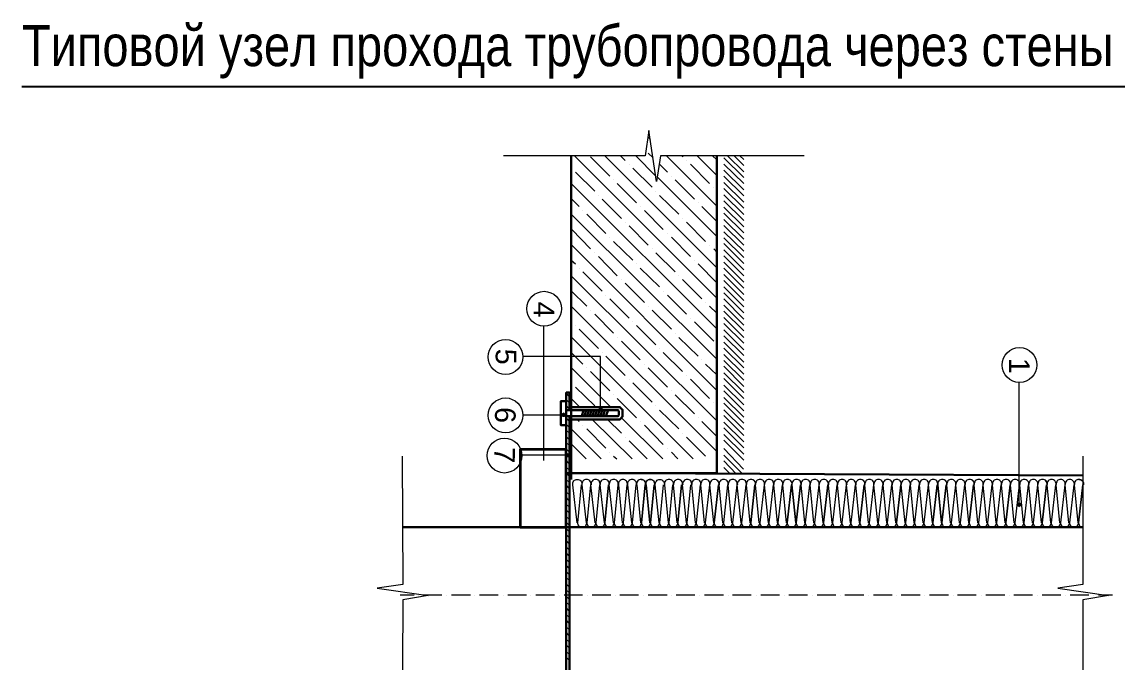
# Model space of a CAD drawing. Header units: millimetres. Extents: x -10178924 to 11692288, y -947381 to 58396.
# Drawn here: x -107081 to -96682, y -17737 to -11658 of the extents above; entities that cross this region are included whole.
import ezdxf

# ---------------------------------------------------------------- set-up
doc = ezdxf.new("R2010")
doc.units = ezdxf.units.MM
for name, color, linetype, true_color in [('PDF _!К1', 7, 'Continuous', 0xb85c00), ('PDF _Осевая линия', 7, 'Continuous', 0x545454), ('PDF _Сталь', 7, 'Continuous', 0x545454), ('PDF _Штрих Мин. Вата', 7, 'Continuous', 0xb09603)]:
    doc.layers.add(name, color=color, linetype=linetype, true_color=true_color)
for name, color, linetype in [('PDF __надписи_вода', 7, 'Continuous'), ('PDF _Железобетон', 7, 'Continuous'), ('PDF _Сноски', 7, 'Continuous'), ('PDF _Тонкая линия', 7, 'Continuous'), ('PDF _Штрих Железобетон', 7, 'Continuous'), ('PDF _Штрих Сталь', 7, 'Continuous')]:
    doc.layers.add(name, color=color, linetype=linetype)
doc.layers.add('PDF _Текст', color=7, linetype='Continuous', lineweight=5)
doc.styles.add('PDF Arial Narrow', font='ARIALN.TTF')
doc.styles.add('PDF ArialMT', font='arial.ttf')

msp = doc.modelspace()

# ---------------------------------------------------------------- linework, layer by layer
at = {"layer": 'PDF _!К1', "lineweight": 35, "elevation": 2526.9}
msp.add_lwpolyline([(-101911.3, -16454.4), (-101911.3, -15716.6), (-102348.9, -15716.6), (-102348.9, -16454.4)], close=True, dxfattribs=at)
at = {"layer": 'PDF __надписи_вода', "lineweight": 25, "elevation": 2526.9}
msp.add_lwpolyline([(-107080.5, -12271.8), (-95504.5, -12271.8)], dxfattribs=at)
at = {"layer": 'PDF _Железобетон', "lineweight": 30, "elevation": 2526.9}
for points in [[(-100481.5, -12928.2), (-100482.2, -15944.3), (-101866.2, -15944.3)], [(-101865.5, -16001.6), (-101865.5, -12928.2)]]:
    msp.add_lwpolyline(points, dxfattribs=at)
at = {"layer": 'PDF _Осевая линия', "lineweight": 18, "elevation": 2526.9}
for points in [[(-101585.7, -15335), (-101585.7, -14836.3), (-102323.5, -14836.3)], [(-103356.4, -17100.7), (-103488.7, -17100.7)], [(-103315.7, -17100.7), (-103315.7, -17100.7)], [(-103091.8, -17100.7), (-103269.9, -17100.7)], [(-103046, -17100.7), (-103046, -17100.7)], [(-102822.1, -17100.7), (-103000.2, -17100.7)], [(-102781.4, -17100.7), (-102781.4, -17100.7)], [(-102557.5, -17100.7), (-102735.6, -17100.7)], [(-102511.7, -17100.7), (-102511.7, -17100.7)], [(-102287.9, -17100.7), (-102465.9, -17100.7)], [(-102247.1, -17100.7), (-102247.1, -17100.7)], [(-102023.3, -17100.7), (-102201.4, -17100.7)], [(-101977.5, -17100.7), (-101977.5, -17100.7)], [(-101758.7, -17100.7), (-101931.7, -17100.7)], [(-101712.9, -17100.7), (-101712.9, -17100.7)], [(-101489, -17100.7), (-101667.1, -17100.7)], [(-101443.2, -17100.7), (-101443.2, -17100.7)], [(-101224.4, -17100.7), (-101402.5, -17100.7)], [(-101178.6, -17100.7), (-101178.6, -17100.7)], [(-100954.7, -17100.7), (-101132.8, -17100.7)], [(-100908.9, -17100.7), (-100908.9, -17100.7)], [(-100690.1, -17100.7), (-100868.2, -17100.7)], [(-100644.3, -17100.7), (-100644.3, -17100.7)], [(-100420.4, -17100.7), (-100598.5, -17100.7)], [(-100374.6, -17100.7), (-100374.6, -17100.7)], [(-100155.8, -17100.7), (-100333.9, -17100.7)], [(-100110, -17100.7), (-100110, -17100.7)], [(-99886.2, -17100.7), (-100064.2, -17100.7)], [(-99840.4, -17100.7), (-99840.4, -17100.7)], [(-99621.6, -17100.7), (-99799.7, -17100.7)], [(-99575.8, -17100.7), (-99575.8, -17100.7)], [(-99351.9, -17100.7), (-99530, -17100.7)], [(-99306.1, -17100.7), (-99306.1, -17100.7)], [(-99087.3, -17100.7), (-99265.4, -17100.7)], [(-99041.5, -17100.7), (-99041.5, -17100.7)], [(-98817.6, -17100.7), (-98995.7, -17100.7)], [(-98771.8, -17100.7), (-98771.8, -17100.7)], [(-98553, -17100.7), (-98731.1, -17100.7)], [(-98507.2, -17100.7), (-98507.2, -17100.7)], [(-98283.3, -17100.7), (-98461.4, -17100.7)], [(-98237.5, -17100.7), (-98237.5, -17100.7)], [(-98018.7, -17100.7), (-98196.8, -17100.7)], [(-97972.9, -17100.7), (-97972.9, -17100.7)], [(-97749, -17100.7), (-97927.1, -17100.7)], [(-97703.2, -17100.7), (-97703.2, -17100.7)], [(-97484.4, -17100.7), (-97662.5, -17100.7)], [(-97438.7, -17100.7), (-97438.7, -17100.7)], [(-97214.8, -17100.7), (-97392.9, -17100.7)], [(-97169, -17100.7), (-97169, -17100.7)], [(-96950.2, -17100.7), (-97128.3, -17100.7)], [(-96904.4, -17100.7), (-96904.4, -17100.7)], [(-96726.3, -17100.7), (-96858.6, -17100.7)]]:
    msp.add_lwpolyline(points, dxfattribs=at)
at = {"layer": 'PDF _Сноски', "lineweight": 18, "elevation": 2526.9}
for points in [[(-102125, -15823.5), (-102125, -14546.3)], [(-97611.7, -16240.7), (-97611.7, -15075.5)], [(-101936.8, -15391), (-102323.5, -15391)], [(-101896.1, -15772.6), (-102338.7, -15772.6)]]:
    msp.add_lwpolyline(points, dxfattribs=at)
at = {"layer": 'PDF _Сноски', "lineweight": 18}
for centre in [(-102121.9, -14381.5, 2526.9), (-102488.3, -14839.5, 2526.9), (-97608.4, -14915.8, 2526.9), (-102488.3, -15394.1, 2526.9), (-102498.5, -15775.8, 2526.9)]:
    msp.add_circle(centre, 165.4, dxfattribs=at)
at = {"layer": 'PDF _Сноски', "transparency": 33554559}
for points in [[(-101936.8, -15391, 2526.9), (-101952, -15375.7, 2526.9), (-101957.1, -15391, 2526.9)], [(-101936.8, -15365.5, 2526.9), (-101936.8, -15391, 2526.9), (-101952, -15375.7, 2526.9)], [(-101921.5, -15375.7, 2526.9), (-101936.8, -15365.5, 2526.9), (-101936.8, -15391, 2526.9)], [(-101936.8, -15391, 2526.9), (-101911.3, -15391, 2526.9), (-101921.5, -15375.7, 2526.9)], [(-101585.7, -15335, 2526.9), (-101600.9, -15319.7, 2526.9), (-101606, -15335, 2526.9)], [(-101606, -15335, 2526.9), (-101600.9, -15350.3, 2526.9), (-101585.7, -15335, 2526.9)], [(-101585.7, -15309.5, 2526.9), (-101585.7, -15335, 2526.9), (-101600.9, -15319.7, 2526.9)], [(-101600.9, -15350.3, 2526.9), (-101585.7, -15335, 2526.9), (-101585.7, -15355.3, 2526.9)], [(-101570.4, -15319.7, 2526.9), (-101585.7, -15309.5, 2526.9), (-101585.7, -15335, 2526.9)], [(-101585.7, -15335, 2526.9), (-101565.3, -15335, 2526.9), (-101570.4, -15319.7, 2526.9)], [(-101585.7, -15355.3, 2526.9), (-101570.4, -15350.3, 2526.9), (-101585.7, -15335, 2526.9)], [(-101570.4, -15350.3, 2526.9), (-101585.7, -15335, 2526.9), (-101565.3, -15335, 2526.9)], [(-101957.1, -15391, 2526.9), (-101952, -15406.2, 2526.9), (-101936.8, -15391, 2526.9)], [(-101952, -15406.2, 2526.9), (-101936.8, -15391, 2526.9), (-101936.8, -15411.3, 2526.9)], [(-101936.8, -15411.3, 2526.9), (-101921.5, -15406.2, 2526.9), (-101936.8, -15391, 2526.9)], [(-101921.5, -15406.2, 2526.9), (-101936.8, -15391, 2526.9), (-101911.3, -15391, 2526.9)], [(-101896.1, -15772.6, 2526.9), (-101911.3, -15757.3, 2526.9), (-101921.5, -15772.6, 2526.9)], [(-101921.5, -15772.6, 2526.9), (-101911.3, -15787.9, 2526.9), (-101896.1, -15772.6, 2526.9)], [(-101896.1, -15752.2, 2526.9), (-101896.1, -15772.6, 2526.9), (-101911.3, -15757.3, 2526.9)], [(-101911.3, -15787.9, 2526.9), (-101896.1, -15772.6, 2526.9), (-101896.1, -15792.9, 2526.9)], [(-101880.8, -15757.3, 2526.9), (-101896.1, -15752.2, 2526.9), (-101896.1, -15772.6, 2526.9)], [(-101896.1, -15772.6, 2526.9), (-101875.7, -15772.6, 2526.9), (-101880.8, -15757.3, 2526.9)], [(-101896.1, -15792.9, 2526.9), (-101880.8, -15787.9, 2526.9), (-101896.1, -15772.6, 2526.9)], [(-101880.8, -15787.9, 2526.9), (-101896.1, -15772.6, 2526.9), (-101875.7, -15772.6, 2526.9)], [(-97611.7, -16220.4, 2526.9), (-97611.7, -16240.7, 2526.9), (-97626.9, -16225.5, 2526.9)], [(-97596.4, -16225.5, 2526.9), (-97611.7, -16220.4, 2526.9), (-97611.7, -16240.7, 2526.9)], [(-97611.7, -16240.7, 2526.9), (-97626.9, -16225.5, 2526.9), (-97632, -16240.7, 2526.9)], [(-97632, -16240.7, 2526.9), (-97626.9, -16256, 2526.9), (-97611.7, -16240.7, 2526.9)], [(-97626.9, -16256, 2526.9), (-97611.7, -16240.7, 2526.9), (-97611.7, -16266.2, 2526.9)], [(-97611.7, -16240.7, 2526.9), (-97591.3, -16240.7, 2526.9), (-97596.4, -16225.5, 2526.9)], [(-97611.7, -16266.2, 2526.9), (-97596.4, -16256, 2526.9), (-97611.7, -16240.7, 2526.9)], [(-97596.4, -16256, 2526.9), (-97611.7, -16240.7, 2526.9), (-97591.3, -16240.7, 2526.9)]]:
    msp.add_solid(points, dxfattribs=at)
at = {"layer": 'PDF _Сталь', "lineweight": 30, "elevation": 2526.9}
for points in [[(-101880.8, -15401.1), (-101880.8, -18189.6), (-101911.3, -18189.6), (-101911.3, -15177.3), (-101880.8, -15177.3), (-101880.8, -15345.2)], [(-101911.3, -15401.1), (-101417.7, -15401.1), (-101412.7, -15391), (-101412.7, -15355.3), (-101417.7, -15345.2), (-101911.3, -15345.2)], [(-101865.5, -15431.7), (-101402.5, -15431.7), (-101377, -15406.2), (-101377, -15340.1), (-101402.5, -15314.6), (-101865.5, -15314.6)], [(-101763.8, -15401.1), (-101748.5, -15345.2)], [(-101738.3, -15401.1), (-101723, -15345.2)], [(-101712.9, -15401.1), (-101697.6, -15345.2)], [(-101687.4, -15401.1), (-101672.2, -15345.2)], [(-101662, -15401.1), (-101646.7, -15345.2)], [(-101636.5, -15401.1), (-101621.3, -15345.2)], [(-101611.1, -15401.1), (-101595.8, -15345.2)], [(-101585.7, -15401.1), (-101570.4, -15345.2)], [(-101560.2, -15401.1), (-101545, -15345.2)], [(-101534.8, -15401.1), (-101514.4, -15345.2)], [(-97006.1, -15965.9), (-101911.3, -15940.5)], [(-97006.1, -16454.4), (-103463.3, -16454.4)]]:
    msp.add_lwpolyline(points, dxfattribs=at)
msp.add_lwpolyline([(-101911.3, -15258.7), (-101962.2, -15258.7), (-101962.2, -15487.6), (-101911.3, -15487.6)], close=True, dxfattribs=at)
at = {"layer": 'PDF _Тонкая линия', "lineweight": 18, "elevation": 2526.9}
for points in [[(-99652.1, -12928.2), (-101015.8, -12928.2), (-101056.5, -13172.4), (-101127.7, -12689), (-101163.3, -12928.2), (-102506.7, -12928.2)], [(-103468.4, -15782.8), (-103463.3, -16998.9), (-103707.5, -17034.5), (-103224.1, -17105.7), (-103463.3, -17146.4), (-103468.4, -18403.3)], [(-97006.1, -15782.8), (-97006.1, -16998.9), (-97245.3, -17034.5), (-96761.9, -17105.7), (-97006.1, -17146.4), (-97006.1, -18403.3)]]:
    msp.add_lwpolyline(points, dxfattribs=at)
at = {"layer": 'PDF _Штрих Железобетон', "lineweight": 18, "elevation": 2526.9}
for points in [[(-101137.9, -12750.1), (-101112.4, -12775.5)], [(-101835, -12928.2), (-100481.5, -14281.7)], [(-101682.3, -12938.4), (-101499.2, -13121.6)], [(-101545, -12928.2), (-100481.5, -13991.7)], [(-101397.4, -12928.2), (-101351.6, -12974)], [(-101249.8, -12928.2), (-101061.6, -13121.6)], [(-101132.8, -12902.8), (-101087, -12948.6)], [(-100959.8, -12928.2), (-100481.5, -13406.5)], [(-100812.2, -12928.2), (-100807.1, -12938.4)], [(-100771.5, -12974), (-100771.5, -12974)], [(-100669.8, -12928.2), (-100481.5, -13116.5)], [(-100522.2, -12928.2), (-100481.5, -12968.9)], [(-101860.4, -13045.2), (-101860.4, -13045.2)], [(-101824.8, -13085.9), (-101641.6, -13264)], [(-101316, -13009.6), (-101316, -13009.6)], [(-101280.4, -13045.2), (-101097.2, -13228.4)], [(-101031, -13004.5), (-100949.6, -13085.9)], [(-100730.8, -13009.6), (-100552.7, -13192.8)], [(-101865.5, -13192.8), (-100481.5, -14571.7)], [(-101463.5, -13157.2), (-101463.5, -13157.2)], [(-101427.9, -13192.8), (-101244.7, -13376)], [(-101046.3, -13131.7), (-100481.5, -13696.5)], [(-100914, -13121.6), (-100914, -13121.6)], [(-100878.4, -13157.2), (-100695.2, -13340.4)], [(-101606, -13304.7), (-101606, -13304.7)], [(-101061.6, -13264), (-101061.6, -13264)], [(-101025.9, -13304.7), (-100842.8, -13482.8)], [(-100512, -13228.4), (-100512, -13228.4)], [(-101865.5, -13335.3), (-101789.2, -13411.6)], [(-101570.4, -13340.4), (-101387.2, -13523.5)], [(-101209.1, -13411.6), (-101209.1, -13411.6)], [(-100659.6, -13376), (-100659.6, -13376)], [(-100624, -13411.6), (-100481.5, -13554.1)], [(-101865.5, -13482.8), (-100481.5, -14861.8)], [(-101753.6, -13447.2), (-101753.6, -13447.2)], [(-101718, -13482.8), (-101534.8, -13666)], [(-101168.4, -13447.2), (-100990.3, -13630.4)], [(-101351.6, -13559.2), (-101351.6, -13559.2)], [(-101316, -13594.8), (-101132.8, -13778)], [(-100807.1, -13523.5), (-100807.1, -13523.5)], [(-100771.5, -13559.2), (-100588.3, -13742.3)], [(-101860.4, -13630.4), (-101682.3, -13813.6)], [(-101499.2, -13701.6), (-101499.2, -13701.6)], [(-100949.6, -13666), (-100949.6, -13666)], [(-100914, -13701.6), (-100730.8, -13884.8)], [(-101865.5, -13772.9), (-100481.5, -15156.9)], [(-101463.5, -13742.3), (-101280.4, -13920.4)], [(-101097.2, -13813.6), (-101097.2, -13813.6)], [(-100552.7, -13778), (-100552.7, -13778)], [(-100512, -13813.6), (-100481.5, -13844.1)], [(-101865.5, -13920.4), (-101824.8, -13956)], [(-101641.6, -13849.2), (-101641.6, -13849.2)], [(-101606, -13884.8), (-101427.9, -14068)], [(-101061.6, -13849.2), (-100878.4, -14032.4)], [(-100695.2, -13920.4), (-100695.2, -13920.4)], [(-101789.2, -13996.8), (-101789.2, -13996.8)], [(-101753.6, -14032.4), (-101570.4, -14215.6)], [(-101244.7, -13956), (-101244.7, -13956)], [(-101209.1, -13996.8), (-101025.9, -14174.8)], [(-100659.6, -13956), (-100481.5, -14134.1)], [(-101865.5, -14068), (-100481.5, -15446.9)], [(-101387.2, -14103.6), (-101387.2, -14103.6)], [(-101351.6, -14139.2), (-101168.4, -14322.4)], [(-100842.8, -14068), (-100842.8, -14068)], [(-100807.1, -14103.6), (-100624, -14286.8)], [(-101865.5, -14210.5), (-101718, -14358)], [(-100990.3, -14215.6), (-100990.3, -14215.6)], [(-101534.8, -14251.2), (-101534.8, -14251.2)], [(-101499.2, -14286.8), (-101316, -14470)], [(-100949.6, -14251.2), (-100771.5, -14434.4)], [(-100588.3, -14322.4), (-100588.3, -14322.4)], [(-101865.5, -14358), (-100481.5, -15737)], [(-101682.3, -14393.6), (-101682.3, -14393.6)], [(-101641.6, -14434.4), (-101463.5, -14612.4)], [(-101132.8, -14358), (-101132.8, -14358)], [(-101097.2, -14393.6), (-100914, -14576.8)], [(-100552.7, -14358), (-100481.5, -14424.2)], [(-101865.5, -14500.5), (-101860.4, -14505.6)], [(-101824.8, -14541.2), (-101824.8, -14541.2)], [(-101280.4, -14505.6), (-101280.4, -14505.6)], [(-101244.7, -14541.2), (-101061.6, -14724.4)], [(-100730.8, -14470), (-100730.8, -14470)], [(-100695.2, -14505.6), (-100512, -14688.8)], [(-101865.5, -14648.1), (-100705.4, -15808.2)], [(-101789.2, -14576.8), (-101606, -14760)], [(-101427.9, -14653.2), (-101427.9, -14653.2)], [(-100878.4, -14612.4), (-100878.4, -14612.4)], [(-100842.8, -14653.2), (-100659.6, -14831.2)], [(-101387.2, -14688.8), (-101209.1, -14866.9)], [(-101025.9, -14760), (-101025.9, -14760)], [(-101865.5, -14795.6), (-101753.6, -14907.6)], [(-101570.4, -14795.6), (-101570.4, -14795.6)], [(-101534.8, -14831.2), (-101351.6, -15014.4)], [(-100990.3, -14795.6), (-100807.1, -14978.8)], [(-100624, -14866.9), (-100624, -14866.9)], [(-101865.5, -14938.1), (-101489, -15314.6)], [(-101718, -14943.2), (-101718, -14943.2)], [(-101168.4, -14907.6), (-101168.4, -14907.6)], [(-101132.8, -14943.2), (-100949.6, -15126.4)], [(-100588.3, -14907.6), (-100481.5, -15009.3)], [(-101682.3, -14978.8), (-101499.2, -15162)], [(-101316, -15050), (-101316, -15050)], [(-100771.5, -15014.4), (-100771.5, -15014.4)], [(-100730.8, -15050), (-100552.7, -15233.2)], [(-101860.4, -15085.7), (-101860.4, -15085.7)], [(-101824.8, -15126.4), (-101641.6, -15304.5)], [(-101280.4, -15085.7), (-101097.2, -15268.8)], [(-100914, -15162), (-100914, -15162)], [(-101865.5, -15233.2), (-101784.1, -15314.6)], [(-101463.5, -15197.6), (-101463.5, -15197.6)], [(-101427.9, -15233.2), (-101244.7, -15416.4)], [(-100878.4, -15197.6), (-100695.2, -15380.8)], [(-100512, -15268.8), (-100512, -15268.8)], [(-101061.6, -15304.5), (-101061.6, -15304.5)], [(-101025.9, -15345.2), (-100842.8, -15523.3)], [(-101809.6, -15431.7), (-101789.2, -15452)], [(-101753.6, -15487.6), (-101753.6, -15487.6)], [(-101667.1, -15431.7), (-101285.5, -15808.2)], [(-101519.5, -15431.7), (-101387.2, -15564)], [(-101387.2, -15416.4), (-100995.4, -15808.2)], [(-101209.1, -15452), (-101209.1, -15452)], [(-101168.4, -15487.6), (-100990.3, -15670.8)], [(-100659.6, -15416.4), (-100659.6, -15416.4)], [(-100624, -15452), (-100481.5, -15594.5)], [(-101865.5, -15523.3), (-101580.6, -15808.2)], [(-101718, -15523.3), (-101534.8, -15706.4)], [(-100807.1, -15564), (-100807.1, -15564)], [(-101860.4, -15670.8), (-101723, -15808.2)], [(-101351.6, -15599.6), (-101351.6, -15599.6)], [(-101316, -15635.2), (-101143, -15808.2)], [(-100771.5, -15599.6), (-100588.3, -15782.8)], [(-101499.2, -15742.1), (-101499.2, -15742.1)], [(-101463.5, -15782.8), (-101433, -15808.2)], [(-100949.6, -15706.4), (-100949.6, -15706.4)], [(-100914, -15742.1), (-100852.9, -15808.2)]]:
    msp.add_lwpolyline(points, dxfattribs=at)
at = {"layer": 'PDF _Штрих Мин. Вата', "lineweight": 18, "elevation": 2526.9}
for points in [[(-101809.6, -16413.7), (-101850.3, -16052.4, -0.463058), (-101807, -16001.6, -0.4630581), (-101763.8, -16052.4), (-101723, -16413.7)], [(-101636.5, -16413.7), (-101677.3, -16052.4, 0.4630581), (-101720.5, -16001.6, 0.4630597), (-101762.6, -16052.5)], [(-101550, -16413.7), (-101590.8, -16052.4, 0.4630581), (-101634, -16001.6, 0.4630597), (-101676.1, -16052.5)], [(-101463.5, -16413.7), (-101504.2, -16052.4, 0.4630581), (-101547.5, -16001.6, 0.463058), (-101590.2, -16051.9)], [(-101418.3, -16051.9, 0.4630581), (-101461, -16001.6, 0.463058), (-101503.7, -16051.9, 0.4630581), (-101547.5, -16001.6)], [(-101331.8, -16051.9, 0.4630581), (-101373.9, -16002.2, 0.4630597), (-101416.6, -16052.5)], [(-101245.3, -16051.9, 0.4630581), (-101287.4, -16002.2, 0.4630597), (-101330.1, -16052.5)], [(-101201.5, -16001.6, -0.4630581), (-101158.8, -16051.9, 0.4630581), (-101201.5, -16001.6, 0.4630597), (-101243.6, -16052.5)], [(-101115, -16001.6, -0.4630581), (-101072.3, -16051.9, 0.4630581), (-101114.4, -16002.2, 0.4630597), (-101157.1, -16052.5, -0.4630597), (-101115, -16001.6)], [(-101031, -16413.7), (-101066.7, -16052.4, -0.4630597), (-101022.8, -16002.2, -0.4630581), (-100980.1, -16052.4), (-100944.5, -16413.7)], [(-100858, -16413.7), (-100893.6, -16052.4, 0.4630597), (-100936.3, -16002.2, 0.463058), (-100979.6, -16051.9)], [(-100771.5, -16413.7), (-100807.1, -16052.4, 0.4630597), (-100849.8, -16002.2, 0.4630597), (-100892.5, -16052.5)], [(-100685, -16413.7), (-100720.6, -16052.4, 0.4630581), (-100763.9, -16001.6, 0.4630597), (-100806, -16052.5)], [(-100598.5, -16413.7), (-100634.1, -16052.4, 0.4630581), (-100677.4, -16001.6, 0.463058), (-100720.1, -16051.9)], [(-100512, -16413.7), (-100547.6, -16052.4, 0.4630581), (-100590.9, -16001.6, 0.463058), (-100633.6, -16051.9)], [(-100425.5, -16413.7), (-100461.1, -16052.4, 0.4630597), (-100503.8, -16002.2, 0.463058), (-100547.1, -16051.9)], [(-100339, -16413.7), (-100374.6, -16052.4, 0.4630581), (-100417.9, -16001.6, 0.4630597), (-100460, -16052.5)], [(-100252.5, -16413.7), (-100288.1, -16052.4, 0.4630581), (-100331.4, -16001.6, 0.4630597), (-100373.4, -16052.5)], [(-100166, -16413.7), (-100201.6, -16052.4, 0.4630581), (-100244.9, -16001.6, 0.4630597), (-100286.9, -16052.5)], [(-100079.5, -16413.7), (-100115.1, -16052.4, 0.4630597), (-100157.8, -16002.2, 0.463058), (-100201.1, -16051.9)], [(-99993, -16413.7), (-100028.6, -16052.4, 0.4630581), (-100071.9, -16001.6, 0.463058), (-100114.5, -16051.9, 0.4630581), (-100158.4, -16001.6)], [(-99906.5, -16413.7), (-99942.1, -16052.4, 0.4630581), (-99985.4, -16001.6, 0.463058), (-100028, -16051.9)], [(-99820, -16413.7), (-99855.6, -16052.4, 0.4630581), (-99898.9, -16001.6, 0.463058), (-99941.5, -16051.9)], [(-99647, -16413.7), (-99682.6, -16052.4, 0.4630581), (-99725.9, -16001.6, 0.463058), (-99768.5, -16051.9, 0.4630581), (-99812.4, -16001.6, 0.463058), (-99855, -16051.9)], [(-99560.5, -16413.7), (-99596.1, -16052.4, 0.4630581), (-99639.4, -16001.6, 0.463058), (-99682, -16051.9, 0.4630581), (-99725.9, -16001.6, 0.463058), (-99768.5, -16051.9, 0.4630581), (-99812.4, -16001.6)], [(-99474, -16413.7), (-99509.6, -16052.4, 0.4630581), (-99552.9, -16001.6, 0.463058), (-99595.5, -16051.9)], [(-99387.5, -16413.7), (-99423.1, -16052.4, 0.4630581), (-99466.4, -16001.6, 0.463058), (-99509, -16051.9)], [(-99301, -16413.7), (-99336.6, -16052.4, 0.4630581), (-99379.9, -16001.6, 0.4630597), (-99421.9, -16052.5)], [(-99214.5, -16413.7), (-99250.1, -16052.4, 0.4630581), (-99293.4, -16001.6, 0.4630597), (-99335.4, -16052.5)], [(-99128, -16413.7), (-99163.6, -16052.4, 0.4630581), (-99206.9, -16001.6, 0.4630597), (-99248.9, -16052.5)], [(-99041.5, -16413.7), (-99077.1, -16052.4, 0.4630597), (-99119.7, -16002.2, 0.4630597), (-99162.4, -16052.5)], [(-98955, -16413.7), (-98990.6, -16052.4, 0.4630581), (-99033.9, -16001.6, 0.463058), (-99076.5, -16051.9, 0.4630581), (-99120.4, -16001.6)], [(-98868.5, -16413.7), (-98904.1, -16052.4, 0.4630581), (-98947.3, -16001.6, 0.463058), (-98990, -16051.9)], [(-98782, -16413.7), (-98817.6, -16052.4, 0.4630581), (-98860.8, -16001.6, 0.4630597), (-98902.9, -16052.5)], [(-98695.5, -16413.7), (-98731.1, -16052.4, 0.4630581), (-98774.3, -16001.6, 0.4630597), (-98816.3, -16052.5)], [(-98609, -16413.7), (-98644.6, -16052.4, 0.4630581), (-98687.8, -16001.6, 0.463058), (-98730.5, -16051.9, 0.4630581), (-98774.3, -16001.6)], [(-98522.5, -16413.7), (-98558.1, -16052.4, 0.4630581), (-98601.3, -16001.6, 0.4630597), (-98643.3, -16052.5)], [(-98436, -16413.7), (-98471.6, -16052.4, 0.4630581), (-98514.8, -16001.6, 0.4630597), (-98556.8, -16052.5)], [(-98263, -16413.7), (-98298.6, -16052.4, 0.4630597), (-98341.1, -16002.2, 0.463058), (-98384.5, -16051.9, 0.4630597), (-98427.7, -16002.2, 0.463058), (-98471, -16051.9)], [(-98176.5, -16413.7), (-98212.1, -16052.4, 0.4630597), (-98254.6, -16002.2, 0.463058), (-98298, -16051.9, 0.4630597), (-98341.1, -16002.2, 0.463058), (-98384.5, -16051.9, 0.4630597), (-98427.7, -16002.2)], [(-98090, -16413.7), (-98125.6, -16052.4, 0.4630597), (-98168.1, -16002.2, 0.463058), (-98211.5, -16051.9)], [(-98003.5, -16413.7), (-98039.1, -16052.4, 0.4630597), (-98081.6, -16002.2, 0.463058), (-98125, -16051.9)], [(-97917, -16413.7), (-97952.6, -16052.4, 0.4630597), (-97995.1, -16002.2, 0.463058), (-98038.5, -16051.9, 0.4630597), (-98081.6, -16002.2)], [(-97830.5, -16413.7), (-97866.1, -16052.4, 0.4630597), (-97908.6, -16002.2, 0.463058), (-97952, -16051.9)], [(-97744, -16413.7), (-97779.6, -16052.4, 0.4630597), (-97822.1, -16002.2, 0.463058), (-97865.5, -16051.9)], [(-97657.5, -16413.7), (-97693.1, -16052.4, 0.4630597), (-97735.6, -16002.2, 0.463058), (-97779, -16051.9)], [(-97571, -16413.7), (-97606.6, -16052.4, 0.4630597), (-97649.1, -16002.2, 0.463058), (-97692.5, -16051.9, 0.4630597), (-97735.6, -16002.2)], [(-97484.4, -16413.7), (-97520.1, -16052.4, 0.4630597), (-97562.6, -16002.2, 0.463058), (-97606, -16051.9)], [(-97397.9, -16413.7), (-97433.6, -16052.4, 0.4630597), (-97476.1, -16002.2, 0.463058), (-97519.5, -16051.9)], [(-97311.4, -16413.7), (-97347.1, -16052.4, 0.4630581), (-97390.3, -16001.6, 0.463058), (-97433, -16051.9)], [(-97224.9, -16413.7), (-97260.6, -16052.4, 0.4630597), (-97303.1, -16002.2, 0.463058), (-97346.5, -16051.9, 0.4630597), (-97389.6, -16002.2)], [(-97138.4, -16413.7), (-97174.1, -16052.4, 0.4630597), (-97216.6, -16002.2, 0.463058), (-97260, -16051.9)], [(-97051.9, -16413.7), (-97087.6, -16052.4, 0.4630597), (-97130.1, -16002.2, 0.463058), (-97173.5, -16051.9)], [(-97043.6, -16002.2, -0.4630597), (-97000.9, -16052.5, 0.4630597), (-97043.6, -16002.2, 0.463058), (-97087, -16051.9)], [(-101804.5, -16416.3, 0.9999873), (-101718, -16416.3, 0.9999873), (-101631.5, -16416.3, 0.9999873), (-101545, -16416.3, 0.9999873), (-101458.5, -16416.3, 0.9999873), (-101372, -16416.3, 0.9999873), (-101285.4, -16416.3, 0.9999873), (-101198.9, -16416.3, 0.9999873), (-101112.4, -16416.3, 0.9999873), (-101025.9, -16416.3, 0.9999873), (-100939.4, -16416.3, 0.9999873), (-100852.9, -16416.3, 0.9999873), (-100766.4, -16416.3, 0.9999873), (-100679.9, -16416.3, 0.9999873), (-100593.4, -16416.3, 0.9999873), (-100506.9, -16416.3, 0.9999873), (-100420.4, -16416.3, 0.9999873), (-100333.9, -16416.3, 0.9999873), (-100247.4, -16416.3, 0.9999873), (-100160.9, -16416.3, 0.9999873), (-100074.4, -16416.3, 0.9999873), (-99987.9, -16416.3, 0.9999873), (-99901.4, -16416.3, 0.9999873), (-99814.9, -16416.3, 0.9999873), (-99728.4, -16416.3, 0.9999873), (-99641.9, -16416.3, 0.9999873), (-99555.4, -16416.3, 0.9999873), (-99468.9, -16416.3, 0.9999873), (-99382.4, -16416.3, 0.9999873), (-99295.9, -16416.3, 0.9999873), (-99209.4, -16416.3, 0.9999873), (-99122.9, -16416.3, 0.9999873), (-99036.4, -16416.3, 0.9999873), (-98949.9, -16416.3, 0.9999873), (-98863.4, -16416.3, 0.9999873), (-98776.9, -16416.3, 0.9999873), (-98690.4, -16416.3, 0.9999873), (-98603.9, -16416.3, 0.9999873), (-98517.4, -16416.3, 0.9999873), (-98430.9, -16416.3, 0.9999873), (-98344.4, -16416.3, 0.9999873), (-98257.9, -16416.3, 0.9999873), (-98171.4, -16416.3, 0.9999873), (-98084.9, -16416.3, 0.9999873), (-97998.4, -16416.3, 0.9999873), (-97911.9, -16416.3, 0.9999873), (-97825.4, -16416.3, 0.9999873), (-97738.9, -16416.3, 0.9999873), (-97652.4, -16416.3, 0.9999873), (-97565.9, -16416.3, 0.9999873), (-97479.4, -16416.3, 0.9999873), (-97392.9, -16416.3, 0.9999873), (-97306.4, -16416.3, 0.9999873), (-97219.9, -16416.3, 0.9999873), (-97133.4, -16416.3, 0.9999873), (-97046.8, -16416.3, 0.4142061), (-97003.6, -16459.5)]]:
    msp.add_lwpolyline(points, format="xyb", dxfattribs=at)
for points in [[(-101809.6, -16001.6), (-101809.6, -16001.6)], [(-101723, -16001.6), (-101723, -16001.6)], [(-101636.5, -16001.6), (-101636.5, -16001.6)], [(-101550, -16001.6), (-101550, -16001.6)], [(-101463.5, -16001.6), (-101463.5, -16001.6)], [(-101377, -16001.6), (-101377, -16001.6)], [(-101290.5, -16001.6), (-101290.5, -16001.6)], [(-101204, -16001.6), (-101204, -16001.6)], [(-101117.5, -16001.6), (-101117.5, -16001.6)], [(-101117.5, -16001.6), (-101117.5, -16001.6)], [(-101025.9, -16001.6), (-101025.9, -16001.6)], [(-100939.4, -16001.6), (-100939.4, -16001.6)], [(-100852.9, -16001.6), (-100852.9, -16001.6)], [(-100766.4, -16001.6), (-100766.4, -16001.6)], [(-100679.9, -16001.6), (-100679.9, -16001.6)], [(-100593.4, -16001.6), (-100593.4, -16001.6)], [(-100506.9, -16001.6), (-100506.9, -16001.6)], [(-100420.4, -16001.6), (-100420.4, -16001.6)], [(-100333.9, -16001.6), (-100333.9, -16001.6)], [(-100247.4, -16001.6), (-100247.4, -16001.6)], [(-100160.9, -16001.6), (-100160.9, -16001.6)], [(-100074.4, -16001.6), (-100074.4, -16001.6)], [(-99987.9, -16001.6), (-99987.9, -16001.6)], [(-99901.4, -16001.6), (-99901.4, -16001.6)], [(-99814.9, -16001.6), (-99814.9, -16001.6)], [(-99728.4, -16001.6), (-99728.4, -16001.6)], [(-99728.4, -16001.6), (-99728.4, -16001.6)], [(-99641.9, -16001.6), (-99641.9, -16001.6)], [(-99555.4, -16001.6), (-99555.4, -16001.6)], [(-99468.9, -16001.6), (-99468.9, -16001.6)], [(-99382.4, -16001.6), (-99382.4, -16001.6)], [(-99295.9, -16001.6), (-99295.9, -16001.6)], [(-99209.4, -16001.6), (-99209.4, -16001.6)], [(-99122.9, -16001.6), (-99122.9, -16001.6)], [(-99036.4, -16001.6), (-99036.4, -16001.6)], [(-98949.9, -16001.6), (-98949.9, -16001.6)], [(-98863.4, -16001.6), (-98863.4, -16001.6)], [(-98776.9, -16001.6), (-98776.9, -16001.6)], [(-98690.4, -16001.6), (-98690.4, -16001.6)], [(-98603.9, -16001.6), (-98603.9, -16001.6)], [(-98517.4, -16001.6), (-98517.4, -16001.6)], [(-98430.9, -16001.6), (-98430.9, -16001.6)], [(-98171.4, -16001.6), (-98171.4, -16001.6)], [(-98084.9, -16001.6), (-98084.9, -16001.6)], [(-97998.4, -16001.6), (-97998.4, -16001.6)], [(-97911.9, -16001.6), (-97911.9, -16001.6)], [(-97825.4, -16001.6), (-97825.4, -16001.6)], [(-97738.9, -16001.6), (-97738.9, -16001.6)], [(-97652.4, -16001.6), (-97652.4, -16001.6)], [(-97565.9, -16001.6), (-97565.9, -16001.6)], [(-97479.4, -16001.6), (-97479.4, -16001.6)], [(-97392.9, -16001.6), (-97392.9, -16001.6)], [(-97306.4, -16001.6), (-97306.4, -16001.6)], [(-97219.9, -16001.6), (-97219.9, -16001.6)], [(-97133.4, -16001.6), (-97133.4, -16001.6)], [(-97046.8, -16001.6), (-97046.8, -16001.6)], [(-101768.8, -16052.4), (-101804.5, -16413.7)], [(-101682.3, -16052.4), (-101718, -16413.7)], [(-101595.8, -16052.4), (-101631.5, -16413.7)], [(-101422.8, -16052.4), (-101458.5, -16413.7)], [(-101377, -16413.7), (-101412.7, -16052.4)], [(-101336.3, -16052.4), (-101372, -16413.7)], [(-101290.5, -16413.7), (-101326.2, -16052.4)], [(-101249.8, -16052.4), (-101285.5, -16413.7)], [(-101204, -16413.7), (-101239.7, -16052.4)], [(-100990.3, -16052.4), (-101025.9, -16413.7)], [(-100903.8, -16052.4), (-100939.4, -16413.7)], [(-100730.8, -16052.4), (-100766.4, -16413.7)], [(-100639.2, -16052.4), (-100679.9, -16413.7)], [(-100552.7, -16052.4), (-100593.4, -16413.7)], [(-100379.7, -16052.4), (-100420.4, -16413.7)], [(-100293.2, -16052.4), (-100333.9, -16413.7)], [(-100206.7, -16052.4), (-100247.4, -16413.7)], [(-100033.7, -16052.4), (-100074.4, -16413.7)], [(-99947.2, -16052.4), (-99987.9, -16413.7)], [(-99860.7, -16052.4), (-99901.4, -16413.7)], [(-99601.2, -16052.4), (-99641.9, -16413.7)], [(-99514.7, -16052.4), (-99555.4, -16413.7)], [(-99341.7, -16052.4), (-99382.4, -16413.7)], [(-99255.2, -16052.4), (-99295.9, -16413.7)], [(-99168.7, -16052.4), (-99209.4, -16413.7)], [(-98995.7, -16052.4), (-99036.4, -16413.7)], [(-98909.2, -16052.4), (-98949.9, -16413.7)], [(-98822.7, -16052.4), (-98863.4, -16413.7)], [(-98649.7, -16052.4), (-98690.4, -16413.7)], [(-98563.2, -16052.4), (-98603.9, -16413.7)], [(-98476.7, -16052.4), (-98517.4, -16413.7)], [(-98217.2, -16052.4), (-98257.9, -16413.7)], [(-98130.7, -16052.4), (-98171.4, -16413.7)], [(-97957.7, -16052.4), (-97998.4, -16413.7)], [(-97871.2, -16052.4), (-97911.9, -16413.7)], [(-97784.7, -16052.4), (-97825.4, -16413.7)], [(-97611.7, -16052.4), (-97652.4, -16413.7)], [(-97525.2, -16052.4), (-97565.9, -16413.7)], [(-97438.7, -16052.4), (-97479.4, -16413.7)], [(-97265.6, -16052.4), (-97306.4, -16413.7)], [(-97179.1, -16052.4), (-97219.9, -16413.7)], [(-97092.6, -16052.4), (-97133.4, -16413.7)]]:
    msp.add_lwpolyline(points, dxfattribs=at)
for points in [[(-101545, -16413.7), (-101509.3, -16052.4)], [(-101198.9, -16413.7), (-101163.3, -16052.4)], [(-101153.2, -16052.4), (-101117.5, -16413.7)], [(-101112.4, -16413.7), (-101076.8, -16052.4)], [(-100852.9, -16413.7), (-100817.3, -16052.4)], [(-100506.9, -16413.7), (-100466.2, -16052.4)], [(-100160.9, -16413.7), (-100120.2, -16052.4)], [(-99814.9, -16413.7), (-99774.2, -16052.4)], [(-99769.1, -16052.4), (-99733.5, -16413.7)], [(-99728.4, -16413.7), (-99687.7, -16052.4)], [(-99468.9, -16413.7), (-99428.2, -16052.4)], [(-99122.9, -16413.7), (-99082.2, -16052.4)], [(-98776.9, -16413.7), (-98736.2, -16052.4)], [(-98430.9, -16413.7), (-98390.2, -16052.4)], [(-98385.1, -16052.4), (-98349.5, -16413.7)], [(-98344.4, -16413.7), (-98303.7, -16052.4)], [(-98084.9, -16413.7), (-98044.2, -16052.4)], [(-97738.9, -16413.7), (-97698.2, -16052.4)], [(-97392.9, -16413.7), (-97352.2, -16052.4)], [(-97046.8, -16413.7), (-97006.1, -16052.4)]]:
    msp.add_lwpolyline(points, close=True, dxfattribs=at)
at = {"layer": 'PDF _Штрих Мин. Вата', "lineweight": 18}
for centre in [(-100850.4, -16044.8, 2526.9), (-100504.4, -16044.8, 2526.9), (-99466.4, -16044.8, 2526.9)]:
    msp.add_arc(centre, 43.3, 350.61232, 89.99983, dxfattribs=at)
at = {"layer": 'PDF _Штрих Сталь', "lineweight": 18, "elevation": 2526.9}
for points in [[(-100415.3, -12948.6), (-100227.1, -13136.8)], [(-100379.7, -12928.2), (-100227.1, -13080.8)], [(-100318.7, -12928.2), (-100227.1, -13019.8)], [(-100262.7, -12928.2), (-100227.1, -12963.8)], [(-100415.3, -13009.6), (-100227.1, -13192.8)], [(-100415.3, -13065.6), (-100227.1, -13253.9)], [(-100415.3, -13121.6), (-100227.1, -13309.8)], [(-100415.3, -13182.6), (-100227.1, -13370.9)], [(-100415.3, -13238.6), (-100227.1, -13426.9)], [(-100415.3, -13299.6), (-100227.1, -13487.9)], [(-100415.3, -13355.6), (-100227.1, -13543.9)], [(-100415.3, -13416.7), (-100227.1, -13605)], [(-100415.3, -13472.7), (-100227.1, -13660.9)], [(-100415.3, -13533.7), (-100227.1, -13722)], [(-100415.3, -13589.7), (-100227.1, -13778)], [(-100415.3, -13650.7), (-100227.1, -13833.9)], [(-100415.3, -13706.7), (-100227.1, -13895)], [(-100415.3, -13762.7), (-100227.1, -13951)], [(-100415.3, -13823.7), (-100227.1, -14012)], [(-100415.3, -13879.7), (-100227.1, -14068)], [(-100415.3, -13940.8), (-100227.1, -14129.1)], [(-100415.3, -13996.8), (-100227.1, -14185)], [(-100415.3, -14057.8), (-100227.1, -14246.1)], [(-100415.3, -14113.8), (-100227.1, -14302.1)], [(-100415.3, -14174.8), (-100227.1, -14363.1)], [(-100415.3, -14230.8), (-100227.1, -14419.1)], [(-100415.3, -14286.8), (-100227.1, -14480.1)], [(-100415.3, -14347.9), (-100227.1, -14536.1)], [(-100415.3, -14403.8), (-100227.1, -14592.1)], [(-100415.3, -14464.9), (-100227.1, -14653.2)], [(-100415.3, -14520.9), (-100227.1, -14709.1)], [(-100415.3, -14581.9), (-100227.1, -14770.2)], [(-100415.3, -14637.9), (-100227.1, -14826.2)], [(-100415.3, -14698.9), (-100227.1, -14887.2)], [(-100415.3, -14754.9), (-100227.1, -14943.2)], [(-100415.3, -14816), (-100227.1, -15004.2)], [(-100415.3, -14872), (-100227.1, -15060.2)], [(-100415.3, -14927.9), (-100227.1, -15121.3)], [(-100415.3, -14989), (-100227.1, -15177.3)], [(-100415.3, -15045), (-100227.1, -15233.2)], [(-100415.3, -15106), (-100227.1, -15294.3)], [(-100415.3, -15162), (-100227.1, -15350.3)], [(-101911.3, -15182.3), (-101880.8, -15218)], [(-101911.3, -15243.4), (-101880.8, -15273.9)], [(-100415.3, -15223), (-100227.1, -15411.3)], [(-100415.3, -15279), (-100227.1, -15467.3)], [(-101911.3, -15299.4), (-101880.8, -15335)], [(-100415.3, -15340.1), (-100227.1, -15528.3)], [(-101911.3, -15416.4), (-101880.8, -15452)], [(-101911.3, -15477.5), (-101880.8, -15508)], [(-100415.3, -15396.1), (-100227.1, -15584.3)], [(-100415.3, -15457.1), (-100227.1, -15645.4)], [(-101911.3, -15533.4), (-101880.8, -15564)], [(-101911.3, -15594.5), (-101880.8, -15625)], [(-100415.3, -15513.1), (-100227.1, -15701.4)], [(-100415.3, -15574.1), (-100227.1, -15762.4)], [(-101911.3, -15650.5), (-101880.8, -15681)], [(-100415.3, -15630.1), (-100227.1, -15818.4)], [(-101911.3, -15711.5), (-101880.8, -15742.1)], [(-101911.3, -15767.5), (-101906.2, -15772.6)], [(-101896.1, -15782.8), (-101880.8, -15798)], [(-100416.1, -15710), (-100227.8, -15903.4)], [(-100416.1, -15771.1), (-100238, -15949.2)], [(-101911.3, -15823.5), (-101880.8, -15859.1)], [(-101911.3, -15884.5), (-101880.8, -15915.1)], [(-100416.1, -15827.1), (-100299, -15949.2)], [(-100416.1, -15888.1), (-100355, -15949.2)], [(-101911.3, -15940.5), (-101880.8, -15976.1)], [(-101911.3, -16001.6), (-101880.8, -16032.1)], [(-101911.3, -16057.5), (-101880.8, -16093.2)], [(-101911.3, -16118.6), (-101880.8, -16149.1)], [(-101911.3, -16174.6), (-101880.8, -16210.2)], [(-101911.3, -16235.6), (-101880.8, -16266.2)], [(-101911.3, -16291.6), (-101880.8, -16322.1)], [(-101911.3, -16352.7), (-101880.8, -16383.2)], [(-101911.3, -16408.6), (-101880.8, -16439.2)], [(-101911.3, -16469.7), (-101880.8, -16500.2)], [(-101911.3, -16525.7), (-101880.8, -16556.2)], [(-101911.3, -16581.6), (-101880.8, -16617.3)], [(-101911.3, -16642.7), (-101880.8, -16673.2)], [(-101911.3, -16698.7), (-101880.8, -16734.3)], [(-101911.3, -16759.7), (-101880.8, -16790.3)], [(-101911.3, -16815.7), (-101880.8, -16851.3)], [(-101911.3, -16876.8), (-101880.8, -16907.3)], [(-101911.3, -16932.7), (-101880.8, -16963.3)], [(-101911.3, -16993.8), (-101880.8, -17024.3)], [(-101911.3, -17049.8), (-101880.8, -17080.3)], [(-101911.3, -17110.8), (-101880.8, -17141.4)], [(-101911.3, -17166.8), (-101880.8, -17197.3)], [(-101911.3, -17222.8), (-101880.8, -17258.4)], [(-101911.3, -17283.8), (-101880.8, -17314.4)], [(-101911.3, -17339.8), (-101880.8, -17375.4)], [(-101911.3, -17400.9), (-101880.8, -17431.4)], [(-101911.3, -17456.8), (-101880.8, -17492.5)], [(-101911.3, -17517.9), (-101880.8, -17548.4)], [(-101911.3, -17573.9), (-101880.8, -17604.4)], [(-101911.3, -17634.9), (-101880.8, -17665.5)], [(-101911.3, -17690.9), (-101880.8, -17721.4)]]:
    msp.add_lwpolyline(points, dxfattribs=at)

# ---------------------------------------------------------------- texts
at = {"layer": 'PDF _Текст', "insert": (-107080.1, -11942, 2526.9), "char_height": 389.496, "attachment_point": 4, "style": 'PDF Arial Narrow'}
msp.add_mtext('Типовой узел прохода трубопровода через стены', dxfattribs=at)
at = {"layer": 'PDF _Текст', "color": 8, "true_color": 0x808080, "attachment_point": 4, "style": 'PDF ArialMT'}
for s, insert, char_height, rotation in [('4', (-102123.9, -14312.8, 2526.9), 195.9, 270), ('5', (-102485.2, -14760.6, 2526.9), 195.9, 270), ('1', (-97610.4, -14847.1, 2526.9), 195.9, 270), ('6   7', (-102490.3, -15315.2, 2526.9), 195.88, 268.90598)]:
    msp.add_mtext(s, dxfattribs=dict(at, insert=insert, char_height=char_height, rotation=rotation))

doc.saveas('drawing.dxf')
